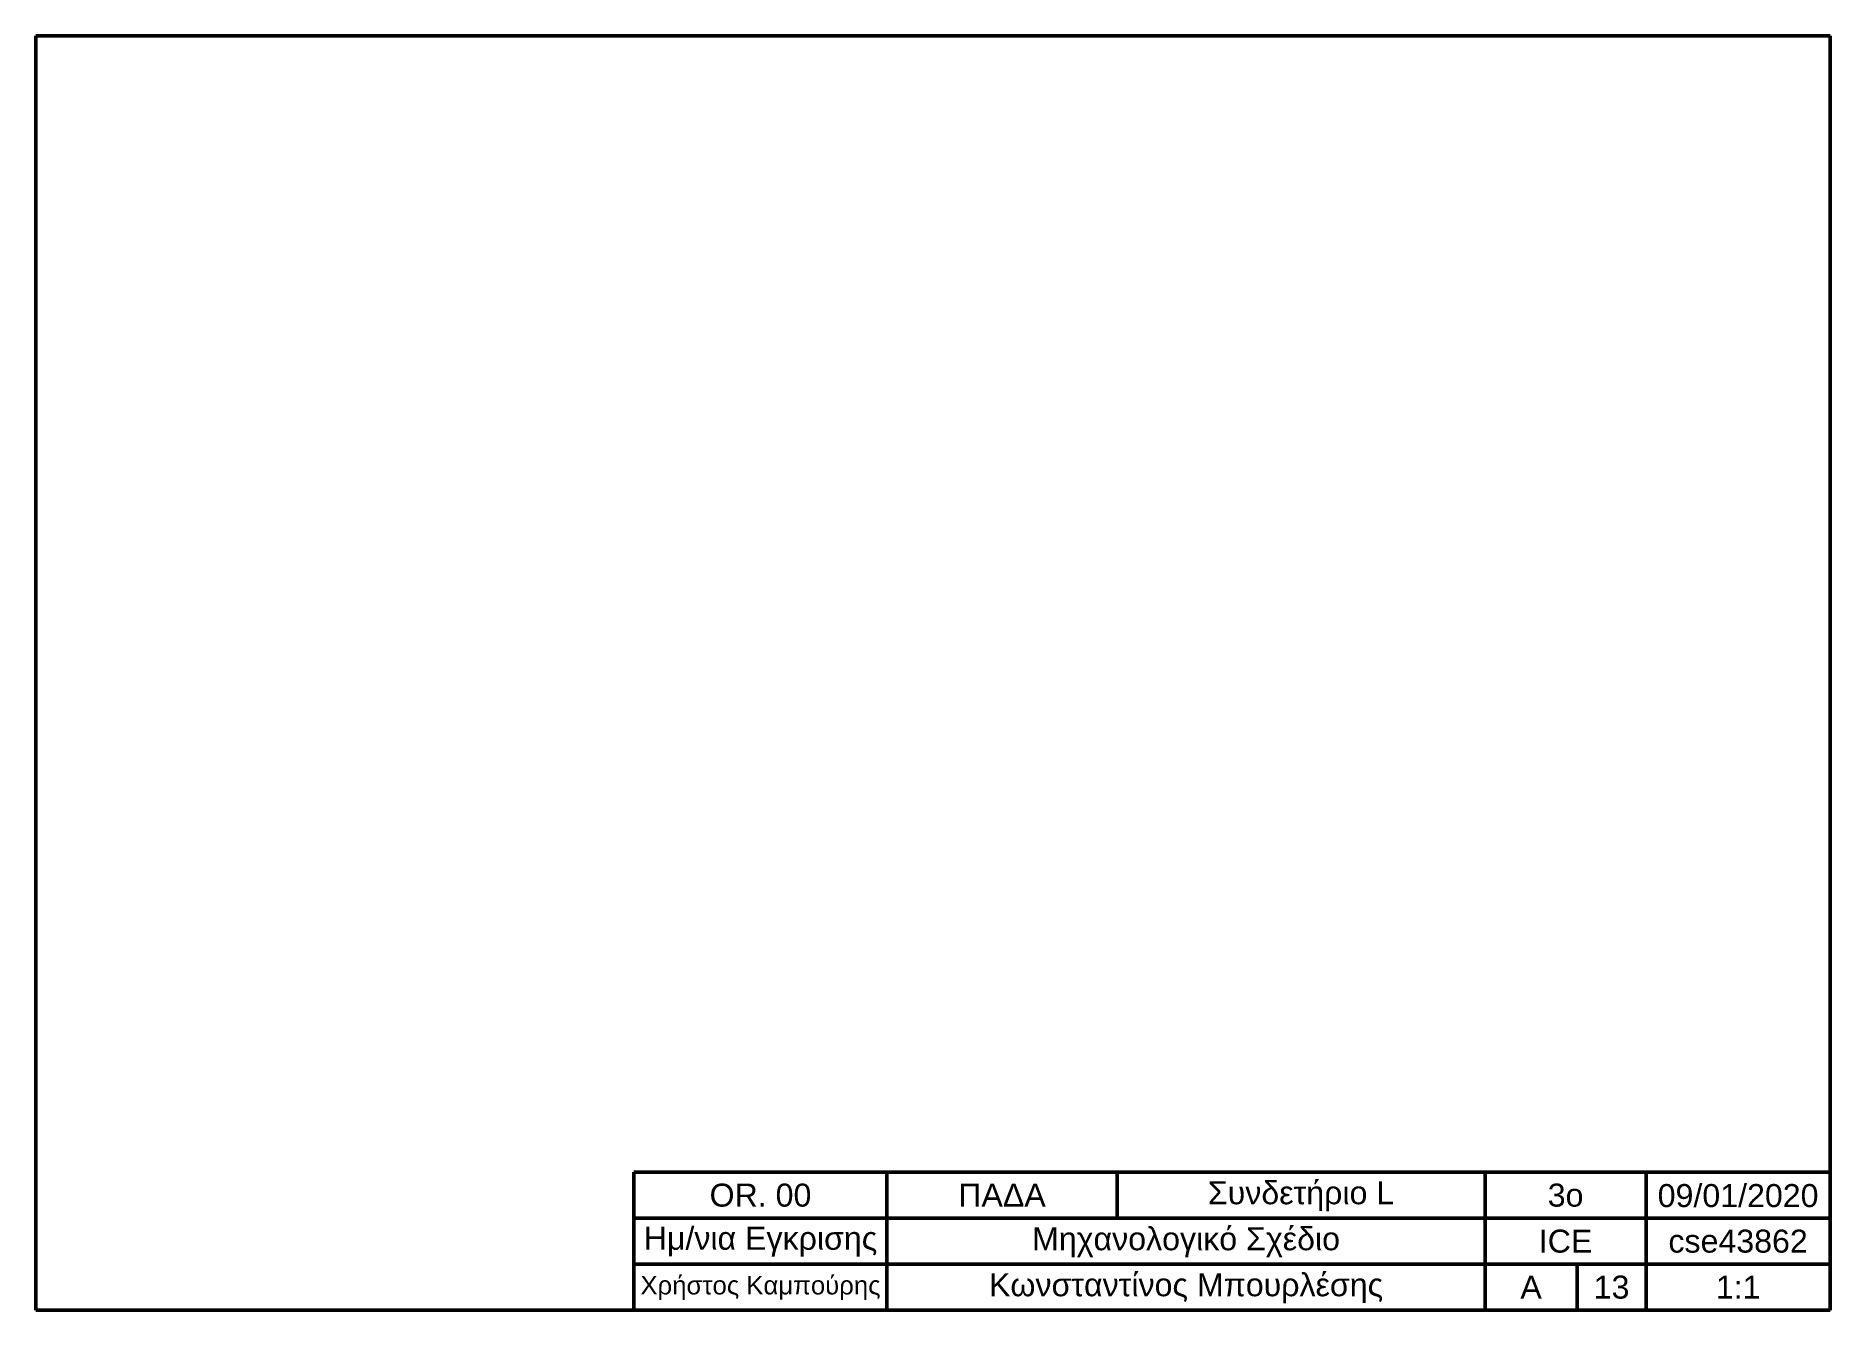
# Model space of a CAD drawing. Header units: millimetres. Extents: x 0 to 390, y 0 to 277.
import ezdxf
from ezdxf.enums import TextEntityAlignment as Align

# ---------------------------------------------------------------- set-up
doc = ezdxf.new("R2010")
doc.units = ezdxf.units.MM
doc.styles.get("Standard").update_dxf_attribs({"font": 'arial.ttf'})

msp = doc.modelspace()

# ---------------------------------------------------------------- linework, layer by layer
at = {"lineweight": 50}
for p, q in [((390, 277), (0, 277)), ((0, 277), (0, 0)), ((390, 0), (390, 277)), ((390, 30), (130, 30)), ((130, 30), (130, 0)), ((185, 30), (185, 0)), ((185, 30), (185, 30)), ((235, 30), (235, 20)), ((315, 30), (315, 0)), ((350, 30), (350, 0)), ((390, 20), (130, 20)), ((390, 10), (130, 10)), ((335, 0), (335, 10)), ((0, 0), (390, 0)), ((350, 0), (335, 0))]:
    msp.add_line(p, q, dxfattribs=at)

# ---------------------------------------------------------------- texts
for s, height, p in [('OR. 00', 5, (157.5, 25)), ('ΠΑΔΑ', 5, (210, 25)), ('Συνδετήριο L', 5, (275, 25)), ('3o', 5, (332.5, 25)), ('09/01/2020', 5, (370, 25)), ('Ημ/νια Εγκρισης', 5, (157.5, 15)), ('Μηχανολογικό Σχέδιο', 5, (250, 15)), ('ICE', 5, (332.5, 15)), ('cse43862', 5, (370, 15)), ('Κωνσταντίνος Μπουρλέσης', 5, (250, 5)), ('Χρήστος Καμπούρης', 4, (157.5, 5)), ('A', 5, (325, 5)), ('13', 5, (342.5, 5)), ('1:1', 5, (370, 5))]:
    msp.add_text(s, height=height).set_placement(p, align=Align.MIDDLE)

doc.saveas('drawing.dxf')
